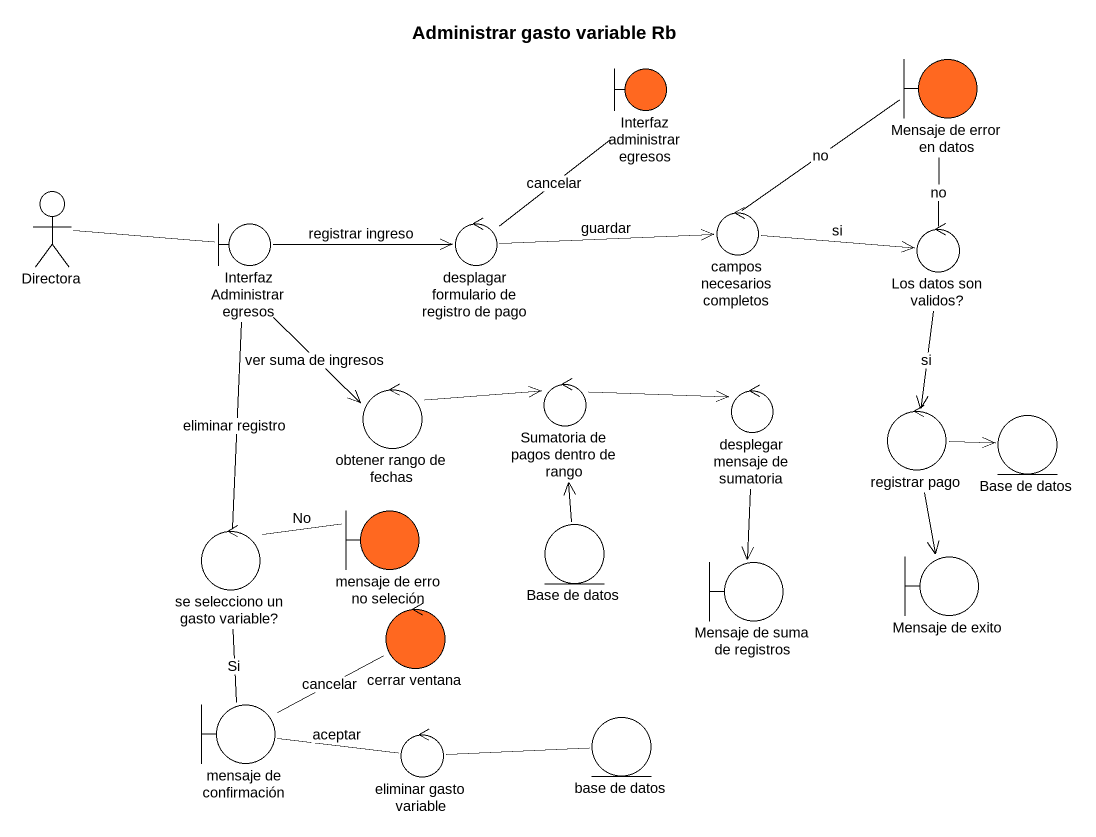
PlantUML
@startuml
title Administrar gasto variable Rb
boundary "Interfaz administrar egresos" as Interfaz_administrar_egresos #FF6820
boundary "Mensaje de error en datos" as Mensaje_de_error_en_datos #FF6820
actor Directora
boundary "Interfaz Administrar egresos" as Interfaz_Administrar_egresos
control "desplagar formulario de registro de pago" as desplagar_formulario_de
control "campos necesarios completos" as campos_necesarios_completos
control "Los datos son validos?" as Los_datos_son_validos
control "obtener rango de fechas" as obtener_rango_de_fechas
control "Sumatoria de pagos dentro de rango" as Sumatoria_de_pagos_dentro
control "desplegar mensaje de sumatoria" as desplegar_mensaje_de
control "registrar pago" as registrar_pago
entity "Base de datos" as Base_de_datos
boundary "mensaje de erro no seleción" as mensaje_de_erro_no_seleción #FF6820
control "se selecciono un gasto variable?" as se_selecciono_un_gasto
entity "Base de datos" as Base_de_datos_2
boundary "Mensaje de suma de registros" as Mensaje_de_suma_de_registros
boundary "Mensaje de exito" as Mensaje_de_exito
control "cerrar ventana" as cerrar_ventana #FF6820
boundary "mensaje de confirmación" as mensaje_de_confirmación
control "eliminar gasto variable" as eliminar_gasto_variable
entity "base de datos" as base_de_datos
Directora -right- Interfaz_Administrar_egresos
Interfaz_Administrar_egresos -right-> desplagar_formulario_de : registrar ingreso
Interfaz_Administrar_egresos --> obtener_rango_de_fechas : ver suma de ingresos
Interfaz_Administrar_egresos -- se_selecciono_un_gasto : eliminar registro
desplagar_formulario_de -up- Interfaz_administrar_egresos : cancelar
desplagar_formulario_de -right-> campos_necesarios_completos : guardar
campos_necesarios_completos -up- Mensaje_de_error_en_datos : no
campos_necesarios_completos -right-> Los_datos_son_validos : si
Los_datos_son_validos -up- Mensaje_de_error_en_datos : no
Los_datos_son_validos --> registrar_pago : si
obtener_rango_de_fechas -right-> Sumatoria_de_pagos_dentro
Sumatoria_de_pagos_dentro -right-> desplegar_mensaje_de
desplegar_mensaje_de --> Mensaje_de_suma_de_registros
registrar_pago -right-> Base_de_datos
registrar_pago --> Mensaje_de_exito
se_selecciono_un_gasto -right- mensaje_de_erro_no_seleción : No
se_selecciono_un_gasto -- mensaje_de_confirmación : Si
Base_de_datos_2 -up-> Sumatoria_de_pagos_dentro
mensaje_de_confirmación -up- cerrar_ventana : cancelar
mensaje_de_confirmación -right- eliminar_gasto_variable : aceptar
eliminar_gasto_variable -right- base_de_datos
@enduml
